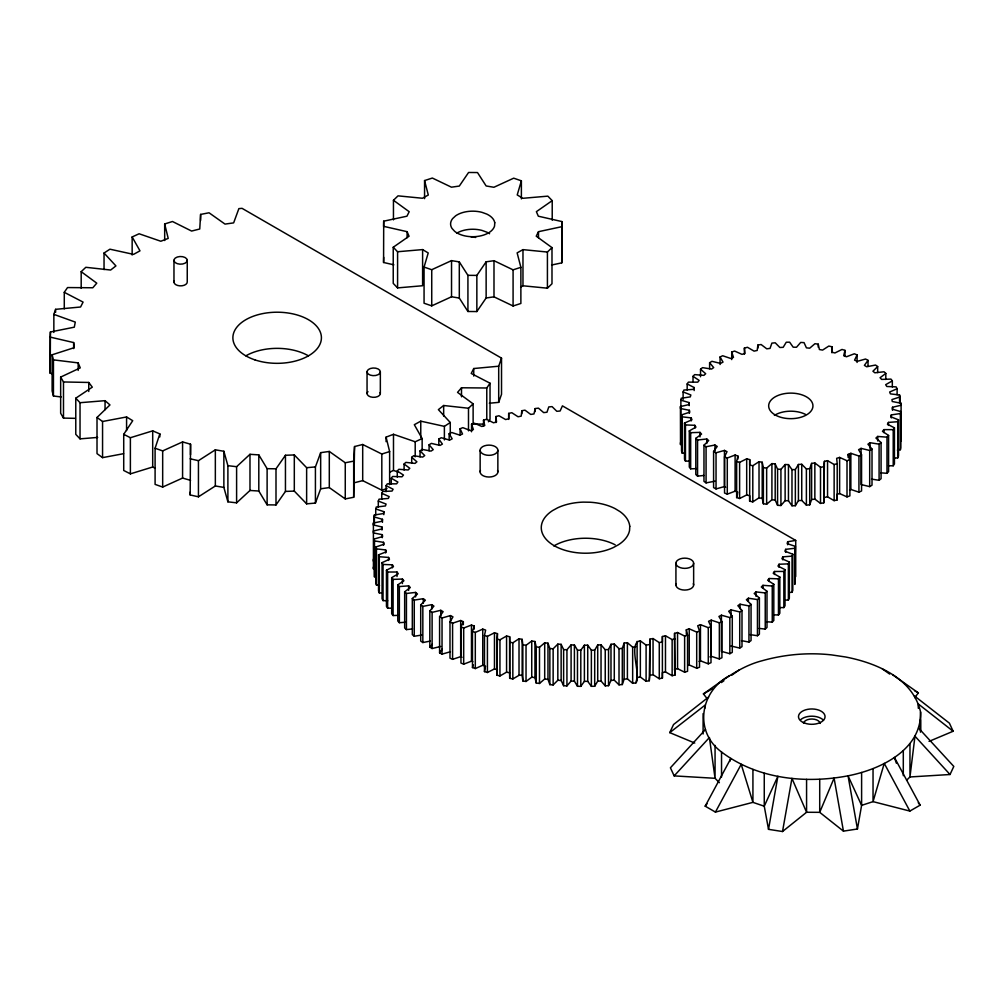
<?xml version="1.0" encoding="UTF-8"?>
<svg xmlns="http://www.w3.org/2000/svg" width="1004" height="1004" viewBox="0 0 1004 1004"><rect width="100%" height="100%" fill="white"/><g stroke="black" fill="none" stroke-linecap="round" stroke-linejoin="round"><path stroke-width="1.5" d="M795.72 576.572L795.72 540.428L562.428 405.867L560.106 411.025L556.806 411.289L552.074 406.62L548.786 406.934L546.954 412.242L543.691 412.619L538.433 408.139L535.195 408.578L533.965 413.937L530.739 414.439L524.992 410.172L521.816 410.736L521.189 416.133L518.039 416.76L511.814 412.707L508.702 413.397L508.689 418.806L505.614 419.546L498.95 415.744L495.926 416.534L495.926 422.558M495.926 416.534L496.528 421.931L493.541 422.797L486.463 419.245L483.526 420.161L484.744 425.52L481.857 426.487L474.39 423.224L471.566 424.24L473.386 429.549L470.625 430.616L462.806 427.641L460.096 428.771L462.518 433.992L459.882 435.171L451.737 432.498L449.164 433.715L452.164 438.836L449.666 440.116L441.245 437.744L438.811 439.062L442.387 444.069L440.041 445.425L431.369 443.391L429.097 444.797L433.226 449.654L431.042 451.097L422.144 449.39L420.048 450.884L424.717 455.565L422.697 457.096L413.635 455.728L411.703 457.297L416.898 461.802L415.054 463.396L405.854 462.38L404.097 464.011L409.795 468.303L408.139 469.972L398.839 469.295L397.283 471.001L403.457 475.068L401.989 476.8L392.639 476.473L391.271 478.23L397.885 482.058L396.618 483.84L387.243 483.865L386.088 485.672L393.116 489.237L392.062 491.069L382.712 491.445L381.758 493.29L389.175 496.591L388.322 498.448L379.048 499.189L378.295 501.059L386.088 504.071L385.436 505.953L376.262 507.045L375.734 508.94L383.842 511.651L383.415 513.559L374.379 514.989L374.053 516.909L382.461 519.306L382.248 521.227L373.4 522.996L373.3 524.916L381.947 526.987L381.959 528.92L373.325 531.016L373.438 532.936L382.311 534.68L382.537 536.6L374.153 539.022L374.492 540.93L383.541 542.336L383.98 544.243L375.898 546.979L376.45 548.874L385.636 549.941L386.289 551.823L378.533 554.848L379.299 556.731L388.586 557.433L389.452 559.291L382.06 562.616L383.039 564.449L392.376 564.813L393.455 566.632L386.452 570.222L387.632 572.016L397.007 572.029L398.287 573.799L391.698 577.651L393.091 579.396L402.428 579.044L403.909 580.776L397.785 584.855L399.354 586.549L408.653 585.859L410.322 587.516L404.662 591.833L406.432 593.464L415.618 592.41L417.476 594.004L412.318 598.522L414.263 600.078L423.324 598.685L425.357 600.204L420.714 604.91L422.835 606.391L431.707 604.659L433.916 606.102L429.825 610.972L432.109 612.365L440.769 610.306L443.128 611.662L439.589 616.669L442.036 617.987L450.445 615.59L452.955 616.858L449.993 621.991L452.578 623.208L460.685 620.51L463.333 621.677L460.962 626.91L463.685 628.027L471.478 625.028L474.252 626.082L472.482 631.403L475.306 632.407L482.748 629.119L485.635 630.085L484.468 635.444L487.417 636.348L494.47 632.784L497.457 633.637L496.905 639.033L499.942 639.824L506.568 635.996L509.655 636.737L509.706 642.146L512.831 642.811L519.018 638.745L522.168 639.36L522.833 644.756L526.033 645.308L531.743 641.029L534.956 641.518L536.236 646.877L539.487 647.304L544.695 642.811L547.971 643.188L547.971 679.331L549.853 684.628L553.141 684.941L553.141 648.797L557.835 644.116L561.136 644.355L561.136 680.499L563.608 685.719L566.934 685.908L566.934 649.751L571.088 644.907L574.401 645.032L574.401 681.176L577.476 686.284L580.801 686.347L580.801 650.203L584.391 645.208L587.729 645.195L587.729 681.339L591.369 686.334L594.694 686.259L594.694 650.115L597.719 644.995L601.032 644.869L601.032 681.013L605.236 685.845L608.549 685.657L608.549 649.513L610.984 644.279L614.285 644.028L614.285 680.172L619.016 684.841L622.304 684.527L624.137 679.219L627.4 678.842L632.658 683.322L635.896 682.883L637.126 677.512L640.351 677.01L646.099 681.289L649.274 680.725L649.902 675.328L653.052 674.701L659.277 678.754L662.389 678.064L662.402 672.655L665.476 671.914L672.14 675.717L675.165 674.914L674.562 633.373L677.549 632.52L684.628 636.059L687.564 635.143L686.347 629.784L689.233 628.818L696.701 632.093L699.524 631.064L697.705 625.756L700.466 624.689L708.284 627.663L710.995 626.546L708.573 621.313L711.221 620.146L719.353 622.819L721.926 621.589L718.927 616.469L721.424 615.201L729.845 617.56L732.28 616.243L728.703 611.248L731.05 609.88L739.722 611.925L741.994 610.507L737.865 605.663L740.048 604.207L748.946 605.914L751.055 604.421L746.374 599.739L748.394 598.208L757.455 599.576L759.388 598.007L754.192 593.515L756.037 591.908L765.236 592.937L766.993 591.293L761.296 587.001L762.952 585.332L772.252 586.01L773.808 584.315L767.646 580.237L769.102 578.517L778.464 578.831L779.832 577.074L773.205 573.246L774.473 571.477L783.848 571.439L785.015 569.644L777.974 566.068L779.029 564.248L788.378 563.859L789.332 562.014L781.915 558.726L782.769 556.856L792.043 556.128L792.796 554.246L785.015 551.234L785.655 549.351L794.829 548.259L795.369 546.364L787.249 543.653L787.676 541.746L795.72 540.428M675.165 638.77L672.14 639.573L665.476 635.77L662.402 636.511L662.389 641.92L659.277 642.598L653.052 638.557L649.902 639.171L649.274 680.725M744.403 348.074L744.943 353.471L742.006 354.362L734.602 351.049L731.728 352.065L733.485 357.374L730.774 358.478L722.692 355.755L720.069 356.972L723.005 362.105L720.558 363.41L711.936 361.314L709.615 362.733L713.693 367.589L711.56 369.07L702.524 367.64L700.541 369.221L705.686 373.726L703.917 375.358L694.642 374.617L693.024 376.337L699.148 380.416L697.755 382.16L688.393 382.135L687.175 383.955L694.166 387.544L693.187 389.376L683.9 390.054L683.109 391.949L690.852 394.986L690.288 396.881L681.227 398.249L680.875 400.182L689.233 402.617L689.108 404.537L680.436 406.57L680.524 408.515L689.359 410.297L689.673 412.205L681.54 414.89L682.055 416.811L691.229 417.902L691.957 419.772L684.502 423.048L685.456 424.905L694.793 425.307L695.948 427.102L689.296 430.904L690.664 432.686L700.001 432.373L701.558 434.079L695.81 438.346L697.567 440.003L706.766 438.986L708.686 440.555L703.967 445.224L706.076 446.742L714.961 445.036L717.22 446.454L713.593 451.436L716.04 452.779L724.461 450.419L727.021 451.649L724.549 456.858L727.285 458.012L735.104 455.038L737.915 456.067L736.647 461.413L739.609 462.355L746.687 458.815L749.712 459.619L749.662 465.028L752.799 465.731L759.024 461.689L762.212 462.254L763.379 467.626L763.379 503.77L766.654 504.221L771.913 499.754L775.188 500.08L777.573 505.313L780.924 505.514L785.128 500.682L785.128 464.538L788.454 464.614L791.98 469.621L791.98 505.765L795.356 505.715L798.431 500.607L798.431 464.463L801.744 464.287L806.388 468.981L806.388 505.125L809.713 504.824L811.608 499.54L811.608 463.384L814.846 462.969L820.506 467.274L823.744 466.722L824.422 461.325L827.547 460.66L834.136 464.501L837.21 463.71L836.671 458.326L839.62 457.422L847.012 460.736L849.886 459.719L848.129 454.41L850.852 453.306L858.935 456.029L861.557 454.812L858.608 449.679L861.055 448.374L869.69 450.47L872.012 449.064L867.933 444.195L870.054 442.714L879.09 444.144L881.073 442.576L875.927 438.058L877.709 436.439L886.984 437.167L888.59 435.46L882.466 431.369L883.871 429.624L893.221 429.649L894.438 427.829L887.448 424.24L888.44 422.408L897.727 421.73L898.517 419.835L890.774 416.798L891.339 414.903L900.387 413.535L900.739 411.602L892.38 409.18L892.506 407.26L901.178 405.214L901.09 403.269L892.255 401.5L891.954 399.579L900.086 396.906L899.559 394.986L890.385 393.882L889.657 392.012L897.112 388.749L896.158 386.879L886.821 386.49L885.666 384.683L892.33 380.88L890.962 379.098L881.612 379.412L880.069 377.717L885.804 373.45L884.047 371.781L874.848 372.798L872.928 371.229L877.659 366.56L875.538 365.054L866.653 366.749L864.394 365.343L868.021 360.361L865.573 359.018L857.152 361.365L854.592 360.135L857.065 354.927L854.341 353.784L846.523 356.746L843.699 355.73L844.979 350.371L842.017 349.442L834.926 352.969L831.914 352.166L831.952 346.769L828.815 346.066L822.59 350.095L819.415 349.53L818.235 344.171L814.959 343.707L809.701 348.187L806.425 347.861L804.041 342.628L800.69 342.427L796.498 347.258L793.173 347.183L789.633 342.176L786.257 342.226L783.183 347.321L779.87 347.497L775.239 342.803L771.9 343.104L770.018 348.401L766.767 348.827L761.107 344.523L757.869 345.075L757.192 350.459L754.067 351.124L747.478 347.284L744.403 348.074L744.403 354.098M763.379 503.77L762.212 498.411L759.024 497.833L752.799 501.874L749.662 501.172L749.712 495.775L746.687 494.959L739.609 498.499L736.647 497.57L736.647 461.413M729.18 675.893C700.014 691.505 693.802 731.514 721.537 752.009C757.154 779.004 805.183 784.011 848.054 775.816C880.019 769.553 921.659 750.164 920.568 712.049C912.975 678.24 876.392 662.954 845.682 657.005L831.626 654.909C808.27 652.286 784.551 654.407 761.948 660.795C739.835 666.48 721.776 681.101 703.415 693.902L707.167 698.709M521.377 198.892L521.377 180.82L513.709 178.172L493.905 187.271L486.137 185.966L477.502 172.55L468.579 172.475L459.305 186.066L451.449 187.183L432.36 178.047L424.566 180.569L428.294 195.014L422.471 198.252L398.023 195.855L393.455 200.273L409.193 211.718L406.946 216.199L383.704 221.181L383.578 226.327L407.109 231.686L409.055 236.229L393.229 247.248L393.229 283.392L397.584 287.897L422.609 285.738L422.609 249.594L397.584 251.74L393.229 247.248M393.869 264.818L383.578 262.483L383.704 257.325M551.572 265.031L561.738 262.86L561.863 221.558L538.32 216.199L536.387 211.668L552.213 200.637L547.858 196.144L522.833 198.303L517.223 194.927L521.377 180.82M561.738 262.86L561.863 221.558M501.523 358.139L498.699 366.209L473.737 368.531L471.227 373.463L490.027 383.214L486.777 387.996L461.501 387.782L457.548 392.376L473.122 403.859L468.491 408.239L443.655 405.503L438.384 409.632L450.269 422.508L444.383 426.361L420.764 421.165L414.326 424.705L422.144 438.572L415.204 441.773L393.493 434.293L386.088 437.129L389.627 451.574L381.821 454.034L362.695 444.496L354.55 446.542L353.684 461.125L345.263 462.769L329.299 451.449L320.665 452.653L320.665 488.797L315.419 503.079L306.634 503.845L306.634 467.688L294.31 454.95L285.45 455.264L285.45 491.42L276 504.949L267.114 504.824L267.114 468.68L258.806 454.887L249.983 454.31L249.983 490.467L236.605 502.841L227.895 501.824L223.867 487.417L215.345 485.974L198.441 496.817L190.17 494.947L190.534 444.207L182.577 441.923L162.673 450.909L155.093 448.236L159.837 433.904L152.696 430.854L130.382 437.719L123.718 434.318L132.716 420.689L126.579 416.961L102.559 421.492L97.011 417.476L109.963 404.938L105.056 400.671L80.031 402.704L75.777 398.199L92.305 387.155L88.754 382.461L63.49 381.959L60.654 377.09L80.257 367.878L78.174 362.896L53.45 359.871L52.12 354.788L74.196 347.685L73.643 342.565L50.2 337.106L50.426 331.973L74.296 327.178L75.287 322.083L53.852 314.365L55.609 309.332L80.571 307.011L83.081 302.091L64.281 292.327L67.532 287.558L92.807 287.772L96.76 283.166L81.186 271.682L85.817 267.302L110.641 270.038L115.924 265.922L104.04 253.033L109.925 249.193L133.545 254.376L139.983 250.849L132.151 236.969L139.104 233.769L160.803 241.249L168.208 238.412L164.681 223.967L172.487 221.507L191.613 231.058L199.746 229L200.612 214.417L209.045 212.785L225.009 224.093L233.643 222.888L238.877 208.619L242.052 208.343L501.523 358.139L501.523 394.296L498.699 402.366L489.337 403.231M190.17 494.947L190.245 492.023M53.124 373.94L50.2 373.25L50.426 331.973M704.858 708.259L705.009 705.197L669.756 732.631L694.768 743.048M373.3 561.06L373.4 559.14M320.665 488.797L329.299 487.593L345.263 498.913L353.684 497.281L354.55 446.542M547.971 679.331L544.695 678.968L539.487 683.46L536.236 683.021L534.956 677.662L533.036 677.361L531.743 677.173L526.033 681.465L522.833 680.913L522.168 675.516L519.595 674.989L512.831 678.968L509.706 678.29L509.655 672.881L506.568 672.153L499.942 675.968L496.905 675.177L497.457 633.637M811.608 499.54L814.846 499.113L820.506 503.418L823.744 502.866L824.422 461.325M768.512 829.342L777.887 776.268L764.257 806.212L768.512 829.342L782.518 831.525L806.576 812.274L819.716 812.336L843.435 831.136L857.441 828.99L861.608 805.371L861.608 772.478M782.518 831.525L791.943 778.364L806.576 812.274L806.576 779.38M681.227 434.393L680.875 436.338L680.875 400.182M897.375 450.143L900.387 449.692L900.739 447.746L900.739 411.602M497.457 669.781L494.47 668.94L487.417 672.492L484.468 671.588L485.346 667.572M635.896 682.883C641.644 676.759 627.412 641.895 640.351 640.866L646.099 645.133L649.274 644.581M736.647 497.57L737.601 493.554M561.738 226.703L538.495 231.686L536.236 236.178L551.987 247.612L547.418 252.042L522.971 249.632L517.135 252.87L520.875 267.328L513.082 269.838L493.993 260.701L486.137 261.818L486.137 297.975L476.85 311.554L467.927 311.491L459.305 298.062L451.536 296.77L431.733 305.856L424.064 303.221L424.064 267.077L428.219 252.958L422.609 249.594M485.635 666.229L482.748 665.275L475.306 668.564L472.482 667.547L473.361 664.886M622.304 684.527L622.304 648.383L624.137 643.075L627.4 642.698L632.658 647.178L635.896 646.727M729.808 761.396L730.837 758.459L705.184 806.162L715.425 812.085L752.925 802.359L764.257 806.212L764.257 773.318M809.713 504.824L809.713 468.68L811.608 463.384M315.419 503.079L315.419 466.923L320.665 452.653M788.956 592.511L792.043 592.272L792.796 590.39L792.796 554.246M894.627 458.1L897.727 457.874L898.517 455.992L898.517 419.835M608.549 685.657L610.984 680.436L610.984 644.279M669.756 732.631L673.533 724.549L708.586 697.077M906.625 780.233L909.963 776.958L950.022 774.511L953.8 766.428L918.56 728.063M785.266 600.141L788.378 600.003L789.332 598.171L789.332 562.014M715.425 812.085L741.203 764.32L752.925 802.359L752.925 769.466M594.694 686.259L597.719 681.139L597.719 644.995M795.356 505.715L795.356 469.571L798.431 464.463M779.154 607.608L783.848 607.583L785.015 605.788L785.015 569.644M888.553 465.781L893.221 465.793L894.438 463.986L894.438 427.829M488.396 421.755L490.027 419.358L490.027 383.214M476.85 311.554L476.85 275.41L486.137 261.818M276 504.949L276 468.805L285.45 455.264M450.445 651.747L442.036 654.131L439.589 652.813L442.249 649.061M580.801 686.347L584.391 681.352L584.391 645.208M705.184 806.162L707.004 803.802M914.744 697.617L918.371 692.898L892.719 674.813M773.783 614.824L778.464 614.988L779.832 613.231L779.832 577.074M440.769 646.45L432.109 648.521L429.825 647.116L432.285 644.191M566.934 685.908L571.088 681.051L571.088 644.907M780.924 505.514L780.924 469.37L785.128 464.538M705.498 729.481L670.421 767.796L674.161 775.891L715.061 778.301L719.379 782.706M766.052 621.714L772.252 622.154L773.808 620.459L773.808 584.315M674.161 775.891L709.401 737.551L715.061 778.301L715.061 745.407M880.797 472.821L886.984 473.311L888.59 471.604L888.59 435.46M553.141 684.941L557.835 680.26L557.835 644.116M520.637 287.081L522.971 285.789L547.418 288.186L551.987 283.755L551.987 247.612M759.099 628.404L765.236 629.081L766.993 627.45L766.993 591.293M236.605 502.841L236.605 466.697L249.983 454.31M763.379 467.626L766.654 468.077L771.913 463.61L775.188 463.936L777.573 469.157L777.573 505.313M749.9 634.591L757.455 635.733L759.388 634.164L759.388 598.007M871.56 479.109L879.09 480.288L881.073 478.72L881.073 442.576M741.529 640.64L748.946 642.071L751.055 640.577L751.055 604.421M721.374 682.557L723.934 680.75M731.627 675.315L739.308 669.881M190.17 458.803L198.441 460.673L215.345 449.817L223.867 451.273L227.895 465.68L227.895 501.824M731.05 646.024L739.722 648.069L741.994 646.664L741.994 610.507M861.055 448.374L861.055 484.53L869.69 486.614L872.012 485.208L872.012 449.064M703.415 693.902L712.413 688.731M857.441 828.99L848.054 775.816L861.608 805.371L873.041 801.631L909.862 811.069L920.141 805.158L894.388 757.38L896.359 763.178M721.424 615.201L721.424 651.345L729.845 653.704L732.28 652.387L732.28 616.243M709.928 656.905L711.221 656.29L719.353 658.963L721.926 657.745L721.926 621.589M849.547 490.065L850.852 489.45L858.935 492.186L861.557 490.956L861.557 454.812M390.004 472.043L393.493 470.437L397.835 471.943M424.064 267.077L431.733 269.712L451.536 260.613L459.305 261.918L467.927 275.334L467.927 311.491M155.093 448.236L155.093 484.392L162.673 487.065L182.577 478.067L190.534 480.351M929.064 741.379L953.135 731.251L949.407 723.169L914.155 695.709M699.11 661.398L700.466 660.833L708.284 663.82L710.995 662.69L710.995 626.546M460.962 626.91L460.962 663.054L463.685 664.171L471.478 661.172L472.834 661.724M724.549 456.858L724.549 493.014L727.285 494.156L735.104 491.182L737.915 492.211M687.815 665.476L689.233 664.974L696.701 668.237L699.524 667.221L699.524 631.064M849.886 459.719L849.886 495.876L847.012 496.892L839.62 493.579L836.671 494.47M449.993 621.991L449.993 658.135L452.578 659.352L460.685 656.654L461.978 657.269M486.137 297.975L493.993 296.845L513.082 305.982L520.875 303.472L520.875 267.328M387.029 488.546L381.821 490.178L362.695 480.64L354.55 482.698M675.165 674.914L674.562 669.517L677.549 668.664L684.628 672.203L687.564 671.299L687.564 635.143M123.718 434.318L123.718 470.474L130.382 473.863L152.696 467.011L154.917 468.14M713.593 451.436L713.593 487.58L716.04 488.923L724.461 486.563L725.679 487.229M837.21 463.71L837.21 499.866L834.136 500.657L827.547 496.817L824.422 497.482M420.714 604.91L420.714 641.054L422.835 642.547L430.239 641.092M703.967 445.224L703.967 481.368L706.076 482.886L714.961 481.192M97.011 417.476L97.011 453.62L102.559 457.636L123.58 453.682M412.318 598.522L412.318 634.666L414.263 636.235L421.805 635.068M404.662 591.833L404.662 627.977L406.432 629.608L412.556 628.906M695.81 438.346L695.81 474.49L697.567 476.147L703.704 475.469M614.285 644.028L619.016 648.697L622.304 648.383M614.285 680.172L610.984 680.436M806.388 468.981L809.713 468.68M806.388 505.125L801.744 500.431L798.431 500.607M306.634 467.688L315.419 466.923M306.634 503.845L294.31 491.094L285.45 491.42M75.777 398.199L75.777 434.356L80.031 438.861L97.689 437.418M397.785 584.855L397.785 621.012L399.354 622.706L405.553 622.229M601.032 644.869L605.236 649.701L608.549 649.513M601.032 681.013L597.719 681.139M391.698 577.651L391.698 613.795L393.091 615.54L397.76 615.377M689.296 430.904L689.296 467.061L690.664 468.83L696.889 468.63M587.729 645.195L591.369 650.178L594.694 650.115M587.729 681.339L584.391 681.352M791.98 469.621L795.356 469.571M791.98 505.765L788.454 500.758L785.128 500.682M386.452 570.222L386.452 606.366L387.632 608.173L392.326 608.173M467.927 275.334L476.85 275.41M471.905 424.014L483.802 424.115M267.114 468.68L276 468.805M267.114 504.824L258.806 491.031L249.983 490.467M574.401 645.032L577.476 650.14L580.801 650.203M574.401 681.176L571.088 681.051M60.654 377.09L60.654 413.246L63.49 418.103L75.375 418.342M382.06 562.616L382.06 598.76L383.039 600.605L387.707 600.781M684.502 423.048L684.502 459.192L685.456 461.062L690.124 461.25M561.136 644.355L563.608 649.575L566.934 649.751M777.573 469.157L780.924 469.37M378.533 554.848L378.533 591.005L379.299 592.875L382.398 593.113M547.971 643.188L549.853 648.484L553.141 648.797M557.835 680.26L561.136 680.499M375.898 546.979L375.898 583.123L376.45 585.018L379.512 585.382M227.895 465.68L236.605 466.697M681.54 414.89L681.54 451.034L682.055 452.955L685.117 453.319M52.12 354.788L52.12 390.945L53.45 396.015L61.169 396.957M914.531 690.677L918.371 692.898M882.353 668.94L889.72 674.098M918.07 703.791L953.135 731.251M950.022 774.511L914.97 736.196L909.963 776.958L909.963 744.064M918.271 802.748L920.141 805.158M909.862 811.069L884.26 763.391L873.041 801.631L873.041 768.738M843.435 831.136L834.086 778.113L819.716 812.336L819.716 779.443M836.809 495.813L837.21 499.866M918.158 705.31L918.346 708.36M373.325 567.16L373.438 569.08L373.4 522.996M901.09 439.413L901.178 441.358L901.09 403.269M680.436 442.726L680.524 444.672L680.436 406.57M920.568 712.049L920.568 730.849M920.467 719.642L920.467 732.167M903.299 750.615L903.299 775.678M900.387 413.535L900.387 449.692M900.086 396.906L900.086 402.93M899.559 394.986L899.559 402.516M897.727 421.73L897.727 457.874M897.112 388.749L897.112 394.773M893.221 429.649L893.221 465.793M892.506 407.26L892.506 410.272M892.33 380.88L892.33 386.904M891.339 414.903L891.339 417.928M888.44 422.408L888.44 425.42M886.984 437.167L886.984 473.311M885.804 373.45L885.804 379.474M883.871 429.624L883.871 432.636M879.09 444.144L879.09 480.288M877.659 366.56L877.659 372.584M877.709 436.439L877.709 440.957M870.054 442.714L870.054 448.75M869.69 450.47L869.69 486.614M868.021 360.361L868.021 366.385M858.935 456.029L858.935 492.186M857.065 354.927L857.065 362.457M850.852 453.306L850.852 489.45M849.547 453.908L849.547 459.932M848.129 454.41L848.129 457.422M847.012 460.736L847.012 496.892M844.979 350.371L844.979 356.395M839.62 457.422L839.62 493.579M834.136 464.501L834.136 500.657M831.952 346.769L831.952 352.793M827.547 460.66L827.547 496.817M823.744 466.722L823.744 502.866M820.506 467.274L820.506 503.418M818.235 344.171L818.235 347.183M814.846 462.969L814.846 499.113M801.744 464.287L801.744 500.431M795.369 546.364L794.829 584.416L794.829 548.259M792.043 556.128L792.043 592.272M788.454 464.614L788.454 500.758M788.378 563.859L788.378 600.003M787.676 541.746L787.676 544.758M785.655 549.351L785.655 552.363M783.848 571.439L783.848 607.583M782.769 556.856L782.769 559.868M779.029 564.248L779.029 567.26M778.464 578.831L778.464 614.988M775.188 463.936L775.188 500.08M774.473 571.477L774.473 574.489M772.252 586.01L772.252 622.154M771.913 463.61L771.913 499.754M769.102 578.517L769.102 581.529M766.654 468.077L766.654 504.221M765.236 592.937L765.236 629.081M762.952 585.332L762.952 588.344M762.212 462.254L762.212 498.411M759.024 461.689L759.024 497.833M757.869 345.075L757.869 348.087M757.455 599.576L757.455 635.733M756.037 591.908L756.037 596.426M752.799 465.731L752.799 501.874M749.712 459.619L749.662 501.172M748.946 605.914L748.946 642.071M748.394 598.208L748.394 601.22M746.687 458.815L746.687 494.959M740.048 604.207L740.048 608.725M739.609 462.355L739.609 498.499M739.722 611.925L739.722 648.069M737.915 456.067L737.915 459.079M735.104 455.038L735.104 491.182M731.728 352.065L731.728 359.595M731.05 609.88L731.05 615.904M729.845 617.56L729.845 653.704M727.285 458.012L727.285 494.156M724.461 450.419L724.461 486.563M721.537 752.009L721.537 777.071M720.069 356.972L720.069 364.515M719.353 622.819L719.353 658.963M716.04 452.779L716.04 488.923M714.961 445.036L714.961 451.06M711.221 620.146L711.221 656.29M709.615 362.733L709.615 368.757M708.284 627.663L708.284 663.82M706.766 438.986L706.766 443.504M706.076 446.742L706.076 482.886M703.101 713.631L703.101 733.987M700.541 369.221L700.541 376.751M700.466 624.689L700.466 660.833M700.001 432.373L700.001 436.891M697.567 440.003L697.567 476.147M696.701 632.093L696.701 668.237M694.793 425.307L694.793 428.319M694.166 387.544L694.166 390.556M693.639 563.269A8.86 5.108 0 0 1 680.348 567.687A8.86 5.108 0 0 1 680.361 558.826A8.86 5.108 0 0 1 693.639 563.269L693.639 584.956M693.024 376.337L693.024 382.361M691.229 417.902L691.229 420.914M690.664 432.686L690.664 468.83M689.359 410.297L689.359 413.309M689.233 402.617L689.233 405.629M689.233 628.818L689.233 664.974M687.175 383.955L687.175 389.979M686.347 629.784L686.347 634.302M685.456 424.905L685.456 461.062M684.628 636.059L684.628 672.203M683.109 391.949L683.109 399.479M682.055 416.811L682.055 452.955M677.549 632.52L677.549 668.664M675.93 563.257L675.93 584.943M674.562 633.373L674.562 669.517M672.14 639.573L672.14 675.717M665.476 635.77L665.476 671.914M662.402 636.511L662.389 678.064M659.277 642.598L659.277 678.754M653.052 638.557L653.052 674.701M649.902 639.171L649.902 675.328M646.099 645.133L646.099 681.289M640.351 640.866L640.351 677.01M637.126 641.368L637.126 677.512M632.658 647.178L632.658 683.322M627.4 642.698L627.4 678.842M624.137 643.075L624.137 679.219M619.016 648.697L619.016 684.841M605.236 649.701L605.236 685.845M591.369 650.178L591.369 686.334M577.476 650.14L577.476 686.284M563.608 649.575L563.608 685.719M552.213 200.637L552.213 220.215M549.853 648.484L549.853 684.628M547.418 252.042L547.418 288.186M544.695 642.811L544.695 678.968M539.487 647.304L539.487 683.46M538.495 231.686L538.495 237.71M536.236 646.877L536.236 683.021M535.195 408.578L535.195 411.59M534.956 641.518L534.956 677.662M531.743 641.029L531.743 677.173M526.033 645.308L526.033 681.465M522.971 249.632L522.971 285.789M522.833 644.756L522.833 680.913M522.168 639.36L522.168 675.516M521.816 410.736L521.816 413.748M519.018 638.745L519.018 674.901M513.082 269.838L513.082 305.982M512.831 642.811L512.831 678.968M509.706 642.146L509.706 678.29M509.655 636.737L509.655 672.881M508.702 413.397L508.702 419.421M506.568 635.996L506.568 672.153M499.942 639.824L499.942 675.968M498.699 366.209L498.699 402.366M497.858 450.231A8.86 5.108 0 0 1 484.568 454.649A8.86 5.108 0 0 1 484.568 445.801A8.86 5.108 0 0 1 497.858 450.231L497.858 471.918M496.905 639.033L496.905 675.177M494.47 632.784L494.47 668.94M493.993 260.701L493.993 296.845M487.417 636.348L487.417 672.492M486.777 387.996L486.777 419.622M484.468 635.444L484.468 671.588M483.526 420.161L483.526 426.185M482.748 629.119L482.748 665.275M480.15 450.231L480.15 471.918M475.306 632.407L475.306 668.564M474.252 626.082L474.252 629.094M473.737 368.531L473.737 376.073M473.122 403.859L473.122 423.45M472.482 631.403L472.482 667.547M471.566 424.24L471.566 431.77M471.478 625.028L471.478 661.172M468.491 408.239L468.491 430.841M463.685 628.027L463.685 664.171M463.333 621.677L463.333 624.689M461.501 387.782L461.501 396.818M460.685 620.51L460.685 656.654M460.096 428.771L460.096 434.795M459.305 261.918L459.305 298.062M452.578 623.208L452.578 659.352M451.536 260.613L451.536 296.77M450.269 422.508L450.269 434.556M450.445 615.59L450.445 621.614M449.164 433.715L449.164 439.739M444.383 426.361L444.383 439.915M443.655 405.503L443.655 416.045M442.036 617.987L442.036 654.131M440.769 610.306L440.769 616.331M439.589 616.669L439.589 652.813M438.811 439.062L438.811 445.098M432.109 612.365L432.109 648.521M431.733 269.712L431.733 305.856M431.707 604.659L431.707 609.177M429.825 610.972L429.825 647.116M429.097 444.797L429.097 450.821M424.566 180.569L424.566 198.641M423.324 598.685L423.324 603.203M422.835 606.391L422.835 642.547M422.144 438.572L422.144 450.62M420.764 421.165L420.764 437.731M420.048 450.884L420.048 456.908M415.618 592.41L415.618 596.928M415.204 441.773L415.204 456.833M414.263 600.078L414.263 636.235M411.703 457.297L411.703 463.321M408.653 585.859L408.653 590.377M407.109 231.686L407.109 237.71M406.432 593.464L406.432 629.608M404.097 464.011L404.097 470.035M402.428 579.044L402.428 583.562M399.354 586.549L399.354 622.706M397.584 251.74L397.584 287.897M397.283 471.001L397.283 477.025M397.007 572.029L397.007 576.547M393.455 200.273L393.455 219.863M393.493 434.293L393.493 470.437M393.091 579.396L393.091 615.54M392.376 564.813L392.376 567.825M391.271 478.23L391.271 484.254M389.627 451.574L389.627 484.719M388.586 557.433L388.586 560.445M387.632 572.016L387.632 608.173M386.088 437.129L386.088 441.647M386.088 485.672L386.088 491.696M385.636 549.941L385.636 552.953M383.842 511.651L383.842 514.663M383.704 221.181L383.578 262.483M383.541 542.336L383.541 545.348M383.039 564.449L383.039 600.605M382.461 519.306L382.461 522.318M382.311 534.68L382.311 537.692M381.947 526.987L381.947 529.999M381.821 454.034L381.821 490.178M381.758 493.29L381.758 499.314M380.34 371.819A6.639 3.828 0 0 1 370.376 375.145A6.639 3.828 0 0 1 370.376 368.506A6.639 3.828 0 0 1 380.34 371.819L380.34 393.518M379.299 556.731L379.299 592.875M378.295 501.059L378.295 507.083M376.45 548.874L376.45 585.018M375.734 508.94L375.734 514.964M374.379 514.989L374.379 524.025M374.492 540.93L374.492 577.087L374.153 539.022M374.053 516.909L374.053 522.933M367.05 371.819L367.05 393.518M362.695 444.496L362.695 480.64M353.684 461.125L353.684 497.281M345.263 462.769L345.263 498.913M329.299 451.449L329.299 487.593M294.31 454.95L294.31 491.094M258.806 454.887L258.806 491.031M223.867 451.273L223.867 487.417M215.345 449.817L215.345 485.974M200.612 214.417L200.612 220.441M198.441 460.673L198.441 496.817M190.534 444.207L190.534 454.749M187.246 260.35A6.639 3.828 0 0 1 177.281 263.663A6.639 3.828 0 0 1 177.281 257.024A6.639 3.828 0 0 1 187.246 260.35L187.246 282.036A6.639 3.828 0 0 1 179.741 285.839A6.639 3.828 0 0 1 174.194 281.045M182.577 441.923L182.577 478.067M173.968 260.35L173.968 282.036M164.681 223.967L164.681 240.533M162.673 450.909L162.673 487.065M159.837 433.904L159.837 436.916M152.696 430.854L152.696 467.011M132.151 236.969L132.151 255.041M130.382 437.719L130.382 473.863M126.579 416.961L126.579 430.528M105.056 400.671L105.056 409.707M104.04 253.033L104.04 269.612M102.559 421.492L102.559 457.636M88.754 382.461L88.754 391.497M81.186 271.682L81.186 288.248M80.031 402.704L80.031 438.861M78.174 362.896L78.174 370.426M73.643 342.565L73.643 348.589M64.281 292.327L64.281 308.893M63.49 381.959L63.49 418.103M55.609 309.332L55.609 312.344M53.852 314.365L53.852 332.437M53.45 359.871L53.45 396.015M50.2 337.106L50.2 373.25M245.842 355.843A44.276 25.564 0 0 1 308.454 355.843M380.114 392.514A6.639 3.828 0 0 1 372.835 397.308A6.639 3.828 0 0 1 367.941 391.598M456.632 233.242A22.138 12.776 0 0 1 481.945 230.405L486.84 232.175A22.138 12.776 0 0 1 489.588 233.744M471.328 237.233A8.409 4.857 0 0 1 475.67 237.471M774.398 415.392A22.138 12.776 0 0 1 805.66 414.489M803.489 723.056A8.409 4.857 0 0 1 812.085 719.015A8.409 4.857 0 0 1 820.155 723.407M800.514 719.805A13.278 7.668 0 0 1 823.506 720.257M553.832 545.963A44.276 25.564 0 0 1 615.163 544.808M497.557 470.587A8.86 5.108 0 0 1 488.998 477.025A8.86 5.108 0 0 1 480.452 470.587M693.337 583.625A8.86 5.108 0 0 1 684.778 590.063A8.86 5.108 0 0 1 676.232 583.625M629.759 526.322L629.571 530.325A44.276 25.564 0 0 1 618.451 544.758L613.406 547.519A44.276 25.564 0 0 1 553.43 545.247A44.276 25.564 0 0 1 552.639 510.547L557.684 507.786A44.276 25.564 0 0 1 583.224 502.125L590.176 502.238A44.276 25.564 0 0 1 615.163 508.664L619.957 511.576A44.276 25.564 0 0 1 629.759 526.322M494.759 222.75L494.545 226.088A22.138 12.776 0 0 1 477.64 236.404A22.138 12.776 0 0 1 454.661 231.334L451.963 228.385A22.138 12.776 0 0 1 452.603 218.621L455.678 215.785A22.138 12.776 0 0 1 481.945 212.333L486.84 214.103A22.138 12.776 0 0 1 494.759 222.75M255.016 359.909A44.276 25.564 0 0 0 321.418 337.771A44.276 25.564 0 0 0 255.016 315.632A44.276 25.564 0 0 0 255.016 359.909M775.954 415.367A22.138 12.776 0 0 0 812.449 408.578A22.138 12.776 0 0 0 784.011 393.731A22.138 12.776 0 0 0 775.954 415.367M804.744 723.144A13.278 7.668 0 0 0 825.05 716.894A13.278 7.668 0 0 0 805.534 709.866A13.278 7.668 0 0 0 804.744 723.144"/></g></svg>
